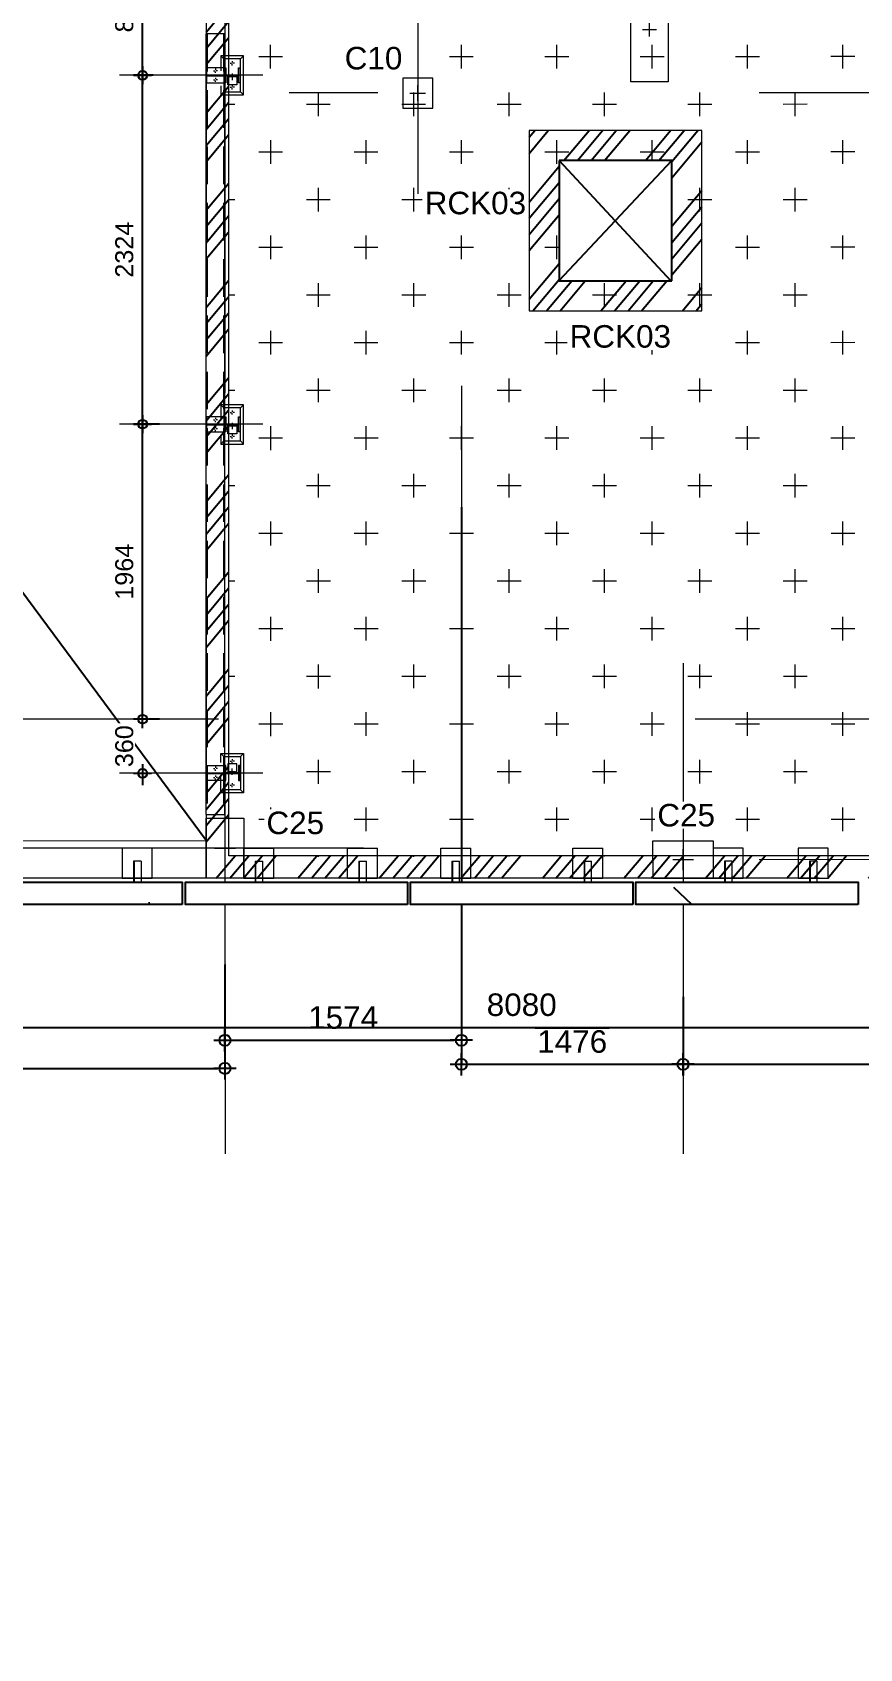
# Model space of a CAD drawing. Header units: millimetres. Extents: x 652937 to 1670132, y 1473552 to 2851037.
# Drawn here: x 663479.42 to 663484.92, y 1524591.79 to 1524602.56 of the extents above; entities that cross this region are included whole.
import ezdxf

# ---------------------------------------------------------------- set-up
doc = ezdxf.new("R2010")
doc.units = ezdxf.units.MM
for name, pattern in [('Grid Line', [22.225, 12.7, -3.175, 3.175, -3.175]), ('HIDDEN', [0.375, 0.25, -0.125]), ('XKITLINE00', [0]), ('XKITLINE02', [4, 2, -2])]:
    doc.linetypes.add(name, pattern=pattern)
doc.layers.get('Defpoints').update_dxf_attribs({"color": 255})
for name, color, linetype in [('000 - CONCRETE_COL_HATCH_', 251, 'Continuous'), ('000 - CONCRETE_COL_WIPEOUT_', 250, 'Continuous'), ('000 - CONCRETE_WALL_MAIN_COLOR_4', 4, 'Continuous'), ('DIM', 1, 'Continuous'), ('S-DIM', 7, 'Continuous'), ('TEXT', 3, 'Continuous'), ('VPORT', 250, 'Continuous')]:
    doc.layers.add(name, color=color, linetype=linetype)
for name, color, linetype, lineweight in [('A-230-M_FLOOR', 2, 'Continuous', 25), ('A-FLOR-E', 2, 'Continuous', 9), ('A-WALL', 2, 'Continuous', 25), ('Bolt', 7, 'Continuous', 0), ('Part', 2, 'Continuous', 0), ('S-230-A-FLOOR', 2, 'Continuous', 9), ('S-GRID', 1, 'Continuous', 9), ('Vertical Circulation', 7, 'Continuous', 9)]:
    doc.layers.add(name, color=color, linetype=linetype, lineweight=lineweight)
doc.styles.add('Arial', font='arial.ttf')
doc.dimstyles.new('Dim 40 - Cen', dxfattribs={"dimscale": 0.04, "dimtxt": 3, "dimasz": 1, "dimexe": 0, "dimexo": 1, "dimgap": 1.5, "dimtad": 1, "dimdec": 0, "dimlfac": 1000, "dimzin": 1, "dimdsep": 46, "dimtxsty": 'Arial', "dimblk": 'CEN1', "dimcen": 0.09, "dimclrd": 1, "dimclre": 49, "dimclrt": 3, "dimadec": 0, "dimazin": 0, "dimtfac": 1, "dimtdec": 0, "dimtix": 1, "dimtofl": 0, "dimtmove": 2, "dimatfit": 3, "dimfxl": 1, "dimtfill": 1, "dimtolj": 1, "dimtzin": 0, "dimarcsym": 1})
doc.dimstyles.new('Dim-Cen', dxfattribs={"dimscale": 0.05, "dimtxt": 3, "dimasz": 1, "dimexe": 0, "dimexo": 1, "dimgap": 1.5, "dimtad": 1, "dimdec": 0, "dimlfac": 1000, "dimzin": 1, "dimdsep": 46, "dimtxsty": 'Arial', "dimblk": 'CEN1', "dimcen": 0.09, "dimclrd": 1, "dimclre": 49, "dimclrt": 3, "dimadec": 0, "dimazin": 0, "dimtfac": 1, "dimtdec": 0, "dimtix": 1, "dimtofl": 0, "dimtmove": 2, "dimatfit": 3, "dimfxl": 1, "dimtfill": 1, "dimtolj": 1, "dimtzin": 0, "dimarcsym": 1})

# ---------------------------------------------------------------- blocks, each defined once
blk = doc.blocks.new('opening')
at = {"layer": 'A-230-M_FLOOR', "color": 15, "linetype": 'HIDDEN', "ltscale": 30}
blk.add_line((6.96, 1.7), (23.215, 13.735), dxfattribs=at)
at = {"layer": 'A-230-M_FLOOR', "color": 15, "linetype": 'HIDDEN', "ltscale": 20}
for p, q in [((11.489, -0.651), (10.688, -1.394)), ((10.689, -0.651), (11.489, -1.401))]:
    blk.add_line(p, q, dxfattribs=at)
at = {"layer": 'A-230-M_FLOOR', "color": 15, "linetype": 'HIDDEN', "ltscale": 10}
blk.add_lwpolyline([(11.489, -0.651), (10.688, -0.651), (10.688, -1.401), (11.489, -1.401)], close=True, dxfattribs=at)
blk = doc.blocks.new('C25')
at = {"layer": 'S-230-A-FLOOR', "color": 251}
for p, q in [((-0.069, 0), (0.069, 0)), ((0, 0.069), (0, -0.069))]:
    blk.add_line(p, q, dxfattribs=at)
at = {"layer": 'S-230-A-FLOOR', "color": 11, "linetype": 'HIDDEN', "ltscale": 5}
blk.add_lwpolyline([(0.125, 0.2), (0.125, -0.2), (-0.125, -0.2), (-0.125, 0.2)], close=True, dxfattribs=at)
blk = doc.blocks.new('C10')
at = {"layer": 'S-230-A-FLOOR', "color": 251}
for p, q in [((-0.052, 0), (0.052, 0)), ((0, 0.052), (0, -0.052))]:
    blk.add_line(p, q, dxfattribs=at)
at = {"layer": 'S-230-A-FLOOR', "color": 5}
blk.add_lwpolyline([(-0.1, 0.1), (-0.1, -0.1), (0.1, -0.1), (0.1, 0.1)], close=True, dxfattribs=at)
blk = doc.blocks.new('C29')
at = {"layer": 'S-230-A-FLOOR', "color": 251}
for p, q in [((-0.047, 0), (0.047, 0)), ((0, 0.047), (0, -0.047))]:
    blk.add_line(p, q, dxfattribs=at)
at = {"layer": 'S-230-A-FLOOR', "color": 13, "linetype": 'HIDDEN', "ltscale": 5}
blk.add_lwpolyline([(0.35, 0.125), (0.35, -0.125), (-0.35, -0.125), (-0.35, 0.125)], close=True, dxfattribs=at)
blk = doc.blocks.new('CEN1')
at = {"color": 1}
for p, q in [((1.5, 0), (-1.5, 0)), ((0, 1.5), (0, -1.5))]:
    blk.add_line(p, q, dxfattribs=at)
at = {"color": 3}
blk.add_circle((0, 0), 0.75, dxfattribs=at)
blk = doc.blocks.new('*D67')
at = {"color": 49, "lineweight": -2, "transparency": 16777216}
for p, q in [((663480.698, 1524596.348), (663480.698, 1524595.656)), ((663477.413, 1524596.142), (663477.413, 1524595.656))]:
    blk.add_line(p, q, dxfattribs=at)
at = {"color": 1, "lineweight": -2, "transparency": 16777216}
blk.add_line((663477.463, 1524595.656), (663480.648, 1524595.656), dxfattribs=at)
at = {"layer": 'Defpoints', "color": 0, "transparency": 16777216}
for p in [(663480.698, 1524596.398), (663477.413, 1524596.192), (663480.698, 1524595.656)]:
    blk.add_point(p, dxfattribs=at)
at = {"color": 1, "lineweight": -2, "transparency": 16777216, "xscale": 0.05, "yscale": 0.05, "zscale": 0.05, "rotation": 180}
blk.add_blockref('CEN1', (663477.413, 1524595.656), dxfattribs=at)
at = {"color": 1, "lineweight": -2, "transparency": 16777216, "xscale": 0.05, "yscale": 0.05, "zscale": 0.05}
blk.add_blockref('CEN1', (663480.698, 1524595.656), dxfattribs=at)
at = {"color": 3, "transparency": 16777216, "insert": (663479.056, 1524595.808), "char_height": 0.15, "attachment_point": 5, "style": 'Arial', "bg_fill": 3, "box_fill_scale": 1.1, "bg_fill_color": 256, "bg_fill_true_color": 13158600, "bg_fill_transparency": 0}
blk.add_mtext('\\A1;3285', dxfattribs=at)
blk = doc.blocks.new('*D68')
at = {"color": 49, "lineweight": -2, "transparency": 16777216}
for p, q in [((663482.272, 1524599.395), (663482.272, 1524595.843)), ((663480.698, 1524596.348), (663480.698, 1524595.843))]:
    blk.add_line(p, q, dxfattribs=at)
at = {"color": 1, "lineweight": -2, "transparency": 16777216}
blk.add_line((663480.748, 1524595.843), (663482.222, 1524595.843), dxfattribs=at)
at = {"layer": 'Defpoints', "color": 0, "transparency": 16777216}
for p in [(663482.272, 1524599.445), (663480.698, 1524596.398), (663482.272, 1524595.843)]:
    blk.add_point(p, dxfattribs=at)
at = {"color": 1, "lineweight": -2, "transparency": 16777216, "xscale": 0.05, "yscale": 0.05, "zscale": 0.05, "rotation": 180}
blk.add_blockref('CEN1', (663480.698, 1524595.843), dxfattribs=at)
at = {"color": 1, "lineweight": -2, "transparency": 16777216, "xscale": 0.05, "yscale": 0.05, "zscale": 0.05}
blk.add_blockref('CEN1', (663482.272, 1524595.843), dxfattribs=at)
at = {"color": 3, "transparency": 16777216, "insert": (663481.485, 1524595.994), "char_height": 0.15, "attachment_point": 5, "style": 'Arial', "bg_fill": 3, "box_fill_scale": 1.1, "bg_fill_color": 256, "bg_fill_true_color": 13158600, "bg_fill_transparency": 0}
blk.add_mtext('\\A1;1574', dxfattribs=at)
blk = doc.blocks.new('*D69')
at = {"color": 49, "lineweight": -2, "transparency": 16777216}
for p, q in [((663482.272, 1524599.395), (663482.272, 1524595.683)), ((663483.748, 1524596.132), (663483.748, 1524595.683))]:
    blk.add_line(p, q, dxfattribs=at)
at = {"color": 1, "lineweight": -2, "transparency": 16777216}
blk.add_line((663482.322, 1524595.683), (663483.698, 1524595.683), dxfattribs=at)
at = {"layer": 'Defpoints', "color": 0, "transparency": 16777216}
for p in [(663482.272, 1524599.445), (663483.748, 1524596.182), (663483.748, 1524595.683)]:
    blk.add_point(p, dxfattribs=at)
at = {"color": 1, "lineweight": -2, "transparency": 16777216, "xscale": 0.05, "yscale": 0.05, "zscale": 0.05, "rotation": 180}
blk.add_blockref('CEN1', (663482.272, 1524595.683), dxfattribs=at)
at = {"color": 1, "lineweight": -2, "transparency": 16777216, "xscale": 0.05, "yscale": 0.05, "zscale": 0.05}
blk.add_blockref('CEN1', (663483.748, 1524595.683), dxfattribs=at)
at = {"color": 3, "transparency": 16777216, "insert": (663483.01, 1524595.834), "char_height": 0.15, "attachment_point": 5, "style": 'Arial', "bg_fill": 3, "box_fill_scale": 1.1, "bg_fill_color": 256, "bg_fill_true_color": 13158600, "bg_fill_transparency": 0}
blk.add_mtext('\\A1;1476', dxfattribs=at)
blk = doc.blocks.new('*D70')
at = {"color": 49, "lineweight": -2, "transparency": 16777216}
for p, q in [((663483.748, 1524596.132), (663483.748, 1524595.683)), ((663487.878, 1524596.132), (663487.878, 1524595.683))]:
    blk.add_line(p, q, dxfattribs=at)
at = {"color": 1, "lineweight": -2, "transparency": 16777216}
blk.add_line((663483.798, 1524595.683), (663487.828, 1524595.683), dxfattribs=at)
at = {"layer": 'Defpoints', "color": 0, "transparency": 16777216}
for p in [(663483.748, 1524596.182), (663487.878, 1524596.182), (663487.878, 1524595.683)]:
    blk.add_point(p, dxfattribs=at)
at = {"color": 1, "lineweight": -2, "transparency": 16777216, "xscale": 0.05, "yscale": 0.05, "zscale": 0.05, "rotation": 180}
blk.add_blockref('CEN1', (663483.748, 1524595.683), dxfattribs=at)
at = {"color": 1, "lineweight": -2, "transparency": 16777216, "xscale": 0.05, "yscale": 0.05, "zscale": 0.05}
blk.add_blockref('CEN1', (663487.878, 1524595.683), dxfattribs=at)
at = {"color": 3, "transparency": 16777216, "insert": (663485.813, 1524595.834), "char_height": 0.15, "attachment_point": 5, "style": 'Arial', "bg_fill": 3, "box_fill_scale": 1.1, "bg_fill_color": 256, "bg_fill_true_color": 13158600, "bg_fill_transparency": 0}
blk.add_mtext('\\A1;4130', dxfattribs=at)
blk = doc.blocks.new('*D409')
at = {"color": 49, "lineweight": -2, "transparency": 16777216}
for p, q in [((663478.634, 1524596.497), (663478.634, 1524595.928)), ((663486.714, 1524596.49), (663486.714, 1524595.928))]:
    blk.add_line(p, q, dxfattribs=at)
at = {"color": 1, "lineweight": -2, "transparency": 16777216}
blk.add_line((663478.684, 1524595.928), (663486.664, 1524595.928), dxfattribs=at)
at = {"layer": 'Defpoints', "color": 0, "transparency": 16777216}
for p in [(663478.634, 1524596.547), (663486.714, 1524596.54), (663486.714, 1524595.928)]:
    blk.add_point(p, dxfattribs=at)
at = {"color": 1, "lineweight": -2, "transparency": 16777216, "xscale": 0.05, "yscale": 0.05, "zscale": 0.05, "rotation": 180}
blk.add_blockref('CEN1', (663478.634, 1524595.928), dxfattribs=at)
at = {"color": 1, "lineweight": -2, "transparency": 16777216, "xscale": 0.05, "yscale": 0.05, "zscale": 0.05}
blk.add_blockref('CEN1', (663486.714, 1524595.928), dxfattribs=at)
at = {"color": 3, "transparency": 16777216, "insert": (663482.674, 1524596.079), "char_height": 0.15, "attachment_point": 5, "style": 'Arial', "bg_fill": 3, "box_fill_scale": 1.1, "bg_fill_color": 256, "bg_fill_true_color": 13158600, "bg_fill_transparency": 0}
blk.add_mtext('\\A1;8080', dxfattribs=at)
blk = doc.blocks.new('*U8387')
blk.add_wipeout([(0.375, 3.7), (0.375, -3.7), (-0.375, -3.7), (-0.375, 3.7)]).dxf.layer = '000 - CONCRETE_COL_WIPEOUT_'
at = {"layer": '000 - CONCRETE_COL_HATCH_'}
h = blk.add_hatch(dxfattribs=at)
h.set_pattern_fill('AR-CONC', color=256, scale=0.05, style=0)
h.paths.add_polyline_path([(-0.375, -3.7), (-0.375, 3.7), (0.375, 3.7), (0.375, -3.7)])
at = {"layer": '000 - CONCRETE_WALL_MAIN_COLOR_4'}
blk.add_lwpolyline([(-0.375, -3.7), (-0.375, 3.7), (0.375, 3.7), (0.375, -3.7), (-0.375, -3.7)], close=True, dxfattribs=at)
blk = doc.blocks.new('*U8388')
blk.add_wipeout([(0.375, 3.7), (0.375, -3.7), (-0.375, -3.7), (-0.375, 3.7)]).dxf.layer = '000 - CONCRETE_COL_WIPEOUT_'
at = {"layer": '000 - CONCRETE_COL_HATCH_'}
h = blk.add_hatch(dxfattribs=at)
h.set_pattern_fill('AR-CONC', color=256, scale=0.05, style=0)
h.paths.add_polyline_path([(-0.375, -3.7), (-0.375, 3.7), (0.375, 3.7), (0.375, -3.7)])
at = {"layer": '000 - CONCRETE_WALL_MAIN_COLOR_4'}
blk.add_lwpolyline([(-0.375, -3.7), (-0.375, 3.7), (0.375, 3.7), (0.375, -3.7), (-0.375, -3.7)], close=True, dxfattribs=at)
blk = doc.blocks.new('23')
at = {"layer": 'Part', "color": 11, "linetype": 'HIDDEN', "lineweight": 0, "ltscale": 8}
for p, q in [((-5.475, 65.531), (-5.425, 65.531)), ((-5.475, 65.531), (-5.475, 64.531)), ((-5.425, 65.531), (-5.425, 64.531)), ((-4.725, 65.156), (-5.425, 65.156)), ((-5.425, 64.906), (-5.425, 65.156)), ((-4.3, 65.531), (-5.3, 65.531)), ((-5.3, 65.531), (-5.3, 64.531)), ((-4.725, 64.906), (-4.725, 65.156)), ((-4.3, 64.531), (-4.3, 65.531)), ((-4.725, 65.131), (-5.425, 65.131)), ((-4.725, 64.906), (-5.425, 64.906)), ((-5.475, 64.531), (-5.425, 64.531)), ((-5.3, 64.531), (-4.3, 64.531)), ((-6.175, 56.032), (-6.175, 63.432)), ((-6.175, 63.432), (-5.425, 63.432)), ((-5.425, 63.432), (-5.425, 56.032)), ((-5.475, 61.481), (-5.425, 61.481)), ((-5.475, 61.481), (-5.475, 60.481)), ((-5.425, 61.481), (-5.425, 61.481)), ((-5.425, 61.481), (-5.425, 60.481)), ((-5.3, 61.481), (-5.3, 61.106)), ((-5.3, 61.481), (-4.3, 61.481)), ((-4.3, 61.481), (-4.3, 60.481)), ((-4.725, 61.106), (-5.425, 61.106)), ((-5.425, 61.106), (-5.425, 60.856)), ((-5.425, 61.081), (-4.725, 61.081)), ((-5.425, 60.856), (-4.725, 60.856)), ((-5.3, 61.106), (-5.3, 60.856)), ((-5.3, 60.856), (-5.3, 60.481)), ((-4.725, 61.106), (-4.725, 60.856)), ((-5.475, 60.481), (-5.425, 60.481)), ((-5.425, 60.481), (-5.425, 60.481)), ((-5.3, 60.481), (-4.3, 60.481)), ((-5.475, 58.031), (-5.425, 58.031)), ((-5.475, 58.031), (-5.475, 57.031)), ((-5.425, 58.031), (-5.425, 58.031)), ((-5.425, 58.031), (-5.425, 57.031)), ((-4.725, 57.656), (-5.425, 57.656)), ((-5.425, 57.656), (-5.425, 57.406)), ((-5.425, 57.631), (-4.725, 57.631)), ((-5.3, 58.031), (-5.3, 57.656)), ((-5.3, 58.031), (-4.3, 58.031)), ((-5.3, 57.656), (-5.3, 57.406)), ((-4.725, 57.656), (-4.725, 57.406)), ((-4.3, 58.031), (-4.3, 57.031)), ((-5.425, 57.406), (-4.725, 57.406)), ((-5.3, 57.406), (-5.3, 57.031)), ((-5.475, 57.031), (-5.425, 57.031)), ((-5.425, 57.031), (-5.425, 57.031)), ((-5.3, 57.031), (-4.3, 57.031)), ((-5.425, 56.032), (-6.175, 56.032)), ((-5.425, 55.932), (-6.175, 55.932)), ((-6.175, 55.932), (-6.175, 48.532)), ((-5.425, 55.932), (-5.425, 48.532)), ((-5.475, 54.931), (-5.425, 54.931)), ((-5.475, 54.931), (-5.475, 53.931)), ((-5.425, 54.931), (-5.425, 53.931)), ((-5.3, 54.931), (-5.3, 54.556)), ((-5.3, 54.931), (-4.3, 54.931)), ((-4.3, 54.931), (-4.3, 53.931)), ((-4.725, 54.556), (-5.425, 54.556)), ((-5.425, 54.556), (-5.425, 54.306)), ((-5.425, 54.531), (-4.725, 54.531)), ((-5.3, 54.556), (-5.3, 54.306)), ((-4.725, 54.556), (-4.725, 54.306)), ((-5.475, 53.931), (-5.425, 53.931)), ((-5.425, 54.306), (-4.725, 54.306)), ((-5.3, 54.306), (-5.3, 53.931)), ((-5.3, 53.931), (-4.3, 53.931)), ((-5.475, 50.531), (-5.425, 50.531)), ((-5.475, 50.531), (-5.475, 49.531)), ((-5.425, 50.531), (-5.425, 49.531)), ((-4.725, 50.156), (-5.425, 50.156)), ((-5.425, 50.156), (-5.425, 49.906)), ((-5.425, 50.131), (-4.725, 50.131)), ((-5.3, 50.531), (-5.3, 50.156)), ((-5.3, 50.531), (-4.3, 50.531)), ((-5.3, 50.156), (-5.3, 49.906)), ((-4.725, 50.156), (-4.725, 49.906)), ((-4.3, 50.531), (-4.3, 49.531)), ((-5.475, 49.531), (-5.425, 49.531)), ((-5.425, 49.906), (-4.725, 49.906)), ((-5.3, 49.906), (-5.3, 49.531)), ((-5.3, 49.531), (-4.3, 49.531)), ((-5.425, 48.532), (-6.175, 48.532)), ((-5.425, 48.432), (-6.175, 48.432)), ((-6.175, 48.432), (-6.175, 41.032)), ((-5.425, 48.432), (-5.425, 41.032)), ((-5.475, 45.862), (-5.425, 45.862)), ((-5.475, 45.862), (-5.475, 44.862)), ((-5.425, 45.862), (-5.425, 44.862)), ((-4.3, 45.862), (-5.3, 45.862)), ((-5.3, 45.862), (-5.3, 44.862)), ((-4.3, 44.862), (-4.3, 45.862)), ((-4.725, 45.487), (-5.425, 45.487)), ((-5.425, 45.237), (-5.425, 45.487)), ((-4.725, 45.462), (-5.425, 45.462)), ((-4.725, 45.237), (-5.425, 45.237)), ((-4.725, 45.237), (-4.725, 45.487)), ((-5.475, 44.862), (-5.425, 44.862)), ((-5.3, 44.862), (-4.3, 44.862)), ((-5.475, 43.031), (-5.425, 43.031)), ((-5.475, 43.031), (-5.475, 42.031)), ((-5.425, 43.031), (-5.425, 42.031)), ((-4.725, 42.656), (-5.425, 42.656)), ((-5.425, 42.406), (-5.425, 42.656)), ((-4.725, 42.631), (-5.425, 42.631)), ((-4.3, 43.031), (-5.3, 43.031)), ((-5.3, 43.031), (-5.3, 42.031)), ((-4.725, 42.406), (-4.725, 42.656)), ((-4.3, 42.031), (-4.3, 43.031)), ((-5.475, 42.031), (-5.425, 42.031)), ((-4.725, 42.406), (-5.425, 42.406)), ((-5.3, 42.031), (-4.3, 42.031)), ((-5.425, 41.032), (-6.175, 41.032))]:
    blk.add_line(p, q, dxfattribs=at)
blk.add_lwpolyline([(-6.175, 63.532), (-6.175, 70.932), (-5.425, 70.932), (-5.425, 63.532)], close=True, dxfattribs=at)
blk.add_blockref('*U8387', (-5.8, 67.232))
blk.add_blockref('*U8387', (-5.8, 59.732))
blk.add_blockref('*U8388', (-5.8, 52.232))
blk.add_blockref('*U8388', (-5.8, 44.732))
blk = doc.blocks.new('3')
at = {"layer": 'Bolt', "color": 11, "linetype": 'XKITLINE00', "lineweight": 0}
for p, q in [((-190.481, 1.749), (-190.435, 1.749)), ((-190.481, 1.749), (-190.435, 1.749)), ((-190.411, 1.819), (-190.411, 1.773)), ((-190.411, 1.819), (-190.411, 1.773)), ((-190.411, 1.679), (-190.411, 1.726)), ((-190.411, 1.679), (-190.411, 1.726)), ((-190.341, 1.749), (-190.388, 1.749)), ((-190.341, 1.749), (-190.388, 1.749)), ((-190.181, 1.749), (-190.135, 1.749)), ((-190.181, 1.749), (-190.135, 1.749)), ((-190.111, 1.819), (-190.111, 1.773)), ((-190.111, 1.819), (-190.111, 1.773)), ((-190.111, 1.679), (-190.111, 1.726)), ((-190.111, 1.679), (-190.111, 1.726)), ((-190.041, 1.749), (-190.088, 1.749)), ((-190.041, 1.749), (-190.088, 1.749)), ((-178.869, 1.749), (-178.823, 1.749)), ((-178.869, 1.749), (-178.823, 1.749)), ((-178.799, 1.819), (-178.799, 1.773)), ((-178.799, 1.819), (-178.799, 1.773)), ((-178.799, 1.679), (-178.799, 1.726)), ((-178.799, 1.679), (-178.799, 1.726)), ((-178.729, 1.749), (-178.776, 1.749)), ((-178.729, 1.749), (-178.776, 1.749)), ((-178.569, 1.749), (-178.523, 1.749)), ((-178.569, 1.749), (-178.523, 1.749)), ((-178.499, 1.819), (-178.499, 1.773)), ((-178.499, 1.819), (-178.499, 1.773)), ((-178.499, 1.679), (-178.499, 1.726)), ((-178.499, 1.679), (-178.499, 1.726)), ((-178.429, 1.749), (-178.476, 1.749)), ((-178.429, 1.749), (-178.476, 1.749)), ((-167.239, 1.749), (-167.192, 1.749)), ((-167.239, 1.749), (-167.192, 1.749)), ((-167.169, 1.819), (-167.169, 1.773)), ((-167.169, 1.819), (-167.169, 1.773)), ((-167.169, 1.679), (-167.169, 1.726)), ((-167.169, 1.679), (-167.169, 1.726)), ((-167.099, 1.749), (-167.146, 1.749)), ((-167.099, 1.749), (-167.146, 1.749)), ((-166.939, 1.749), (-166.892, 1.749)), ((-166.939, 1.749), (-166.892, 1.749)), ((-166.869, 1.819), (-166.869, 1.773)), ((-166.869, 1.819), (-166.869, 1.773)), ((-166.869, 1.679), (-166.869, 1.726)), ((-166.869, 1.679), (-166.869, 1.726)), ((-166.799, 1.749), (-166.846, 1.749)), ((-166.799, 1.749), (-166.846, 1.749)), ((-190.731, 1.192), (-190.685, 1.192)), ((-190.661, 1.262), (-190.661, 1.215)), ((-190.661, 1.122), (-190.661, 1.168)), ((-190.591, 1.192), (-190.638, 1.192)), ((-189.931, 1.192), (-189.885, 1.192)), ((-189.861, 1.262), (-189.861, 1.215)), ((-189.861, 1.122), (-189.861, 1.168)), ((-189.791, 1.192), (-189.838, 1.192)), ((-179.119, 1.192), (-179.073, 1.192)), ((-179.049, 1.262), (-179.049, 1.215)), ((-179.049, 1.122), (-179.049, 1.168)), ((-178.979, 1.192), (-179.026, 1.192)), ((-178.319, 1.192), (-178.273, 1.192)), ((-178.249, 1.262), (-178.249, 1.215)), ((-178.249, 1.122), (-178.249, 1.168)), ((-178.179, 1.192), (-178.226, 1.192)), ((-167.489, 1.192), (-167.442, 1.192)), ((-167.419, 1.262), (-167.419, 1.215)), ((-167.419, 1.122), (-167.419, 1.168)), ((-167.349, 1.192), (-167.396, 1.192)), ((-166.689, 1.192), (-166.642, 1.192)), ((-166.619, 1.262), (-166.619, 1.215)), ((-166.619, 1.122), (-166.619, 1.168)), ((-166.549, 1.192), (-166.596, 1.192))]:
    blk.add_line(p, q, dxfattribs=at)
at = {"layer": 'Bolt', "color": 11, "linetype": 'XKITLINE02', "lineweight": 0}
for p, q in [((-190.316, 1.192), (-190.101, 1.192)), ((-190.276, 1.227), (-190.246, 1.227)), ((-190.276, 1.157), (-190.246, 1.157)), ((-190.246, 1.289), (-190.221, 1.289)), ((-190.246, 1.094), (-190.221, 1.094)), ((-178.595, 1.192), (-178.809, 1.192)), ((-178.664, 1.289), (-178.689, 1.289)), ((-178.664, 1.094), (-178.689, 1.094)), ((-178.634, 1.227), (-178.664, 1.227)), ((-178.634, 1.157), (-178.664, 1.157)), ((-166.964, 1.192), (-167.179, 1.192)), ((-167.034, 1.289), (-167.059, 1.289)), ((-167.034, 1.094), (-167.059, 1.094)), ((-167.004, 1.227), (-167.034, 1.227)), ((-167.004, 1.157), (-167.034, 1.157))]:
    blk.add_line(p, q, dxfattribs=at)
at = {"layer": 'Part', "color": 251, "linetype": 'HIDDEN', "lineweight": 0, "ltscale": 5}
for p, q in [((-165.644, 2.027), (-191.637, 2.028)), ((-165.644, 1.482), (-191.637, 1.483))]:
    blk.add_line(p, q, dxfattribs=at)
at = {"layer": 'Part', "color": 2, "linetype": 'XKITLINE02', "lineweight": 0}
for p, q in [((-190.276, 2.049), (-190.276, 1.467)), ((-190.246, 2.049), (-190.246, 1.467)), ((-178.664, 2.049), (-178.664, 1.467)), ((-178.634, 2.049), (-178.634, 1.467)), ((-167.034, 2.049), (-167.034, 1.467)), ((-167.004, 2.049), (-167.004, 1.467))]:
    blk.add_line(p, q, dxfattribs=at)
at = {"layer": 'Part', "color": 2, "linetype": 'HIDDEN', "lineweight": 0}
for p, q in [((-190.811, 1.467), (-190.911, 1.567)), ((-189.611, 1.567), (-189.711, 1.467)), ((-179.299, 1.567), (-179.199, 1.467)), ((-178.099, 1.467), (-177.999, 1.567)), ((-167.669, 1.567), (-167.569, 1.467)), ((-166.469, 1.467), (-166.369, 1.567))]:
    blk.add_line(p, q, dxfattribs=at)
at = {"layer": 'Part', "color": 11, "linetype": 'XKITLINE02', "lineweight": 0}
for p, q in [((-190.246, 1.585), (-190.276, 1.585)), ((-190.246, 1.342), (-190.246, 1.042)), ((-178.664, 1.585), (-178.634, 1.585)), ((-178.664, 1.342), (-178.664, 1.042)), ((-167.034, 1.585), (-167.004, 1.585)), ((-167.034, 1.342), (-167.034, 1.042))]:
    blk.add_line(p, q, dxfattribs=at)
at = {"layer": 'Part', "color": 2, "lineweight": 0}
for p, q in [((-190.221, 1.342), (-190.221, 1.042)), ((-178.689, 1.342), (-178.689, 1.042)), ((-167.059, 1.342), (-167.059, 1.042)), ((-190.911, 0.817), (-190.811, 0.917)), ((-189.711, 0.917), (-189.611, 0.817)), ((-179.199, 0.917), (-179.299, 0.817)), ((-177.999, 0.817), (-178.099, 0.917)), ((-167.569, 0.917), (-167.669, 0.817)), ((-166.369, 0.817), (-166.469, 0.917))]:
    blk.add_line(p, q, dxfattribs=at)
at = {"layer": 'Part', "color": 4, "lineweight": 0}
blk.add_lwpolyline([(-165.644, 2.067), (-191.636, 2.068), (-191.636, 1.443), (-165.644, 1.442)], dxfattribs=at)
at = {"layer": 'Part', "color": 2, "linetype": 'XKITLINE02', "lineweight": 0}
for points in [[(-190.511, 1.467), (-190.511, 2.049), (-190.011, 2.049), (-190.011, 1.467)], [(-178.399, 1.467), (-178.399, 2.049), (-178.899, 2.049), (-178.899, 1.467)], [(-166.769, 1.467), (-166.769, 2.049), (-167.269, 2.049), (-167.269, 1.467)]]:
    blk.add_lwpolyline(points, dxfattribs=at)
at = {"layer": 'Part', "color": 2, "linetype": 'HIDDEN', "lineweight": 0}
for points in [[(-190.911, 1.438), (-190.911, 1.567), (-189.611, 1.567), (-189.611, 1.438)], [(-177.999, 1.438), (-177.999, 1.567), (-179.299, 1.567), (-179.299, 1.438)], [(-166.369, 1.438), (-166.369, 1.567), (-167.669, 1.567), (-167.669, 1.438)]]:
    blk.add_lwpolyline(points, dxfattribs=at)
at = {"layer": 'Part', "color": 2, "lineweight": 0}
for points in [[(-189.611, 1.438), (-189.611, 0.817), (-190.911, 0.817), (-190.911, 1.438)], [(-190.246, 1.042), (-189.946, 1.042), (-189.946, 1.342), (-190.246, 1.342)], [(-179.299, 1.438), (-179.299, 0.817), (-177.999, 0.817), (-177.999, 1.438)], [(-178.664, 1.042), (-178.964, 1.042), (-178.964, 1.342), (-178.664, 1.342)], [(-167.669, 1.438), (-167.669, 0.817), (-166.369, 0.817), (-166.369, 1.438)], [(-167.034, 1.042), (-167.334, 1.042), (-167.334, 1.342), (-167.034, 1.342)]]:
    blk.add_lwpolyline(points, dxfattribs=at)
for points in [[(-190.811, 1.467), (-189.711, 1.467), (-189.711, 0.917), (-190.811, 0.917)], [(-190.011, 0.982), (-190.246, 0.982), (-190.246, 1.402), (-190.011, 1.402), (-190.011, 1.442), (-190.511, 1.442), (-190.511, 1.402), (-190.276, 1.402), (-190.276, 0.982), (-190.511, 0.982), (-190.511, 0.942), (-190.011, 0.942)], [(-178.099, 1.467), (-179.199, 1.467), (-179.199, 0.917), (-178.099, 0.917)], [(-178.899, 0.982), (-178.664, 0.982), (-178.664, 1.402), (-178.899, 1.402), (-178.899, 1.442), (-178.399, 1.442), (-178.399, 1.402), (-178.634, 1.402), (-178.634, 0.982), (-178.399, 0.982), (-178.399, 0.942), (-178.899, 0.942)], [(-166.469, 1.467), (-167.569, 1.467), (-167.569, 0.917), (-166.469, 0.917)], [(-167.269, 0.982), (-167.034, 0.982), (-167.034, 1.402), (-167.269, 1.402), (-167.269, 1.442), (-166.769, 1.442), (-166.769, 1.402), (-167.004, 1.402), (-167.004, 0.982), (-166.769, 0.982), (-166.769, 0.942), (-167.269, 0.942)]]:
    blk.add_lwpolyline(points, close=True, dxfattribs=at)
at = {"layer": 'Vertical Circulation', "color": 4}
blk.add_line((-165.644, 1.442), (-165.644, 2.067), dxfattribs=at)
blk = doc.blocks.new('*D5890')
at = {"layer": 'Defpoints', "color": 0, "transparency": 16777216}
for p in [(663480.186, 1524597.982), (663480.186, 1524597.622)]:
    blk.add_point(p, dxfattribs=at)
at = {"layer": 'S-DIM', "color": 1, "lineweight": -2, "transparency": 16777216}
for p, q in [((663480.149, 1524598.022), (663480.149, 1524598.062)), ((663480.149, 1524597.582), (663480.149, 1524597.542))]:
    blk.add_line(p, q, dxfattribs=at)
at = {"layer": 'S-DIM', "color": 49, "lineweight": -2, "transparency": 16777216}
for p, q in [((663480.146, 1524597.982), (663480.149, 1524597.982)), ((663480.146, 1524597.622), (663480.149, 1524597.622))]:
    blk.add_line(p, q, dxfattribs=at)
at = {"layer": 'S-DIM', "color": 1, "lineweight": -2, "transparency": 16777216, "xscale": 0.04, "yscale": 0.04, "zscale": 0.04}
for p, rotation in [((663480.149, 1524597.982), 270), ((663480.149, 1524597.622), 90)]:
    blk.add_blockref('CEN1', p, dxfattribs=dict(at, rotation=rotation))
at = {"layer": 'S-DIM', "color": 3, "transparency": 16777216, "insert": (663480.028, 1524597.802), "char_height": 0.12, "attachment_point": 5, "rotation": 90, "style": 'Arial', "bg_fill": 3, "box_fill_scale": 1.1, "bg_fill_color": 256, "bg_fill_true_color": 13158600, "bg_fill_transparency": 0}
blk.add_mtext('\\A1;360', dxfattribs=at)
at = {"layer": 'Defpoints', "color": 0, "transparency": 16777216}
blk.add_point((663480.149, 1524597.982), dxfattribs=at)
blk = doc.blocks.new('*D5891')
at = {"layer": 'Defpoints', "color": 0, "transparency": 16777216}
for p in [(663480.149, 1524599.947), (663480.301, 1524599.947), (663480.301, 1524597.982)]:
    blk.add_point(p, dxfattribs=at)
at = {"layer": 'S-DIM', "color": 49, "lineweight": -2, "transparency": 16777216}
for p, q in [((663480.261, 1524599.947), (663480.149, 1524599.947)), ((663480.261, 1524597.982), (663480.149, 1524597.982))]:
    blk.add_line(p, q, dxfattribs=at)
at = {"layer": 'S-DIM', "color": 1, "lineweight": -2, "transparency": 16777216}
blk.add_line((663480.149, 1524598.022), (663480.149, 1524599.907), dxfattribs=at)
at = {"layer": 'S-DIM', "color": 1, "lineweight": -2, "transparency": 16777216, "xscale": 0.04, "yscale": 0.04, "zscale": 0.04}
for p, rotation in [((663480.149, 1524599.947), 90), ((663480.149, 1524597.982), 270)]:
    blk.add_blockref('CEN1', p, dxfattribs=dict(at, rotation=rotation))
at = {"layer": 'S-DIM', "color": 3, "transparency": 16777216, "insert": (663480.028, 1524598.964), "char_height": 0.12, "attachment_point": 5, "rotation": 90, "style": 'Arial', "bg_fill": 3, "box_fill_scale": 1.1, "bg_fill_color": 256, "bg_fill_true_color": 13158600, "bg_fill_transparency": 0}
blk.add_mtext('\\A1;1964', dxfattribs=at)
blk = doc.blocks.new('*D5892')
at = {"layer": 'Defpoints', "color": 0, "transparency": 16777216}
for p in [(663480.149, 1524602.271), (663480.259, 1524602.271), (663480.301, 1524599.947)]:
    blk.add_point(p, dxfattribs=at)
at = {"layer": 'S-DIM', "color": 49, "lineweight": -2, "transparency": 16777216}
for p, q in [((663480.219, 1524602.271), (663480.149, 1524602.271)), ((663480.261, 1524599.947), (663480.149, 1524599.947))]:
    blk.add_line(p, q, dxfattribs=at)
at = {"layer": 'S-DIM', "color": 1, "lineweight": -2, "transparency": 16777216}
blk.add_line((663480.149, 1524599.987), (663480.149, 1524602.231), dxfattribs=at)
at = {"layer": 'S-DIM', "color": 1, "lineweight": -2, "transparency": 16777216, "xscale": 0.04, "yscale": 0.04, "zscale": 0.04}
for p, rotation in [((663480.149, 1524602.271), 90), ((663480.149, 1524599.947), 270)]:
    blk.add_blockref('CEN1', p, dxfattribs=dict(at, rotation=rotation))
at = {"layer": 'S-DIM', "color": 3, "transparency": 16777216, "insert": (663480.028, 1524601.109), "char_height": 0.12, "attachment_point": 5, "rotation": 90, "style": 'Arial', "bg_fill": 3, "box_fill_scale": 1.1, "bg_fill_color": 256, "bg_fill_true_color": 13158600, "bg_fill_transparency": 0}
blk.add_mtext('\\A1;2324', dxfattribs=at)
blk = doc.blocks.new('*D5893')
at = {"layer": 'Defpoints', "color": 0, "transparency": 16777216}
for p in [(663480.149, 1524603.121), (663480.296, 1524603.121), (663480.259, 1524602.271)]:
    blk.add_point(p, dxfattribs=at)
at = {"layer": 'S-DIM', "color": 49, "lineweight": -2, "transparency": 16777216}
for p, q in [((663480.256, 1524603.121), (663480.149, 1524603.121)), ((663480.219, 1524602.271), (663480.149, 1524602.271))]:
    blk.add_line(p, q, dxfattribs=at)
at = {"layer": 'S-DIM', "color": 1, "lineweight": -2, "transparency": 16777216}
blk.add_line((663480.149, 1524602.311), (663480.149, 1524603.081), dxfattribs=at)
at = {"layer": 'S-DIM', "color": 1, "lineweight": -2, "transparency": 16777216, "xscale": 0.04, "yscale": 0.04, "zscale": 0.04}
for p, rotation in [((663480.149, 1524603.121), 90), ((663480.149, 1524602.271), 270)]:
    blk.add_blockref('CEN1', p, dxfattribs=dict(at, rotation=rotation))
at = {"layer": 'S-DIM', "color": 3, "transparency": 16777216, "insert": (663480.028, 1524602.696), "char_height": 0.12, "attachment_point": 5, "rotation": 90, "style": 'Arial', "bg_fill": 3, "box_fill_scale": 1.1, "bg_fill_color": 256, "bg_fill_true_color": 13158600, "bg_fill_transparency": 0}
blk.add_mtext('\\A1;850', dxfattribs=at)

msp = doc.modelspace()

# ---------------------------------------------------------------- hatches: boundary and pattern name
at = {"layer": 'A-FLOR-E'}
h = msp.add_hatch(dxfattribs=at)
h.set_pattern_fill('CROSS', color=250, scale=0.05, angle=210.769)
h.set_pattern_definition([(90.0083, (663482.27438, 1524585.80472), (-0.317546, 0.317454), [0.15875, -0.47625]), (180.0083, (663482.35374, 1524585.8841), (-0.317454, -0.317546), [0.15875, -0.47625])])
h.paths.add_polyline_path([(663482.9233, 1524600.9022), (663482.9231, 1524601.7023), (663483.6729, 1524601.7024), (663483.6731, 1524600.9023)], flags=16)
h.paths.add_polyline_path([(663491.0829, 1524602.253), (663491.0832, 1524602.3472), (663492.4327, 1524602.3473), (663492.4327, 1524605.3175), (663492.4327, 1524613.6288), (663480.7207, 1524613.6361), (663480.7231, 1524597.0633), (663485.4679, 1524597.0724), (663485.4679, 1524602.2523)])
at = {"layer": 'TEXT'}
h = msp.add_hatch(dxfattribs=at)
h.set_pattern_fill('ANSI34', color=250, scale=0.021831, angle=305.769)
h.set_pattern_definition([(230.0083, (663488.8553, 1524590.21465), (0.318622, -0.267277), []), (230.0083, (663488.75766, 1524590.2061), (0.318622, -0.267277), []), (230.0083, (663488.66, 1524590.19753), (0.318622, -0.267277), []), (230.0083, (663488.56236, 1524590.18897), (0.318622, -0.267277), [])])
h.paths.add_polyline_path([(663480.7224, 1524597.0722), (663480.7207, 1524613.6271), (663492.4307, 1524613.6289), (663492.4324, 1524597.074)], flags=16)
h.paths.add_polyline_path([(663480.5724, 1524596.9222), (663480.5716, 1524613.778), (663492.5811, 1524613.7782), (663492.582, 1524596.9224)])
h = msp.add_hatch(dxfattribs=at)
h.set_pattern_fill('ANSI34', color=250, scale=0.021831, angle=305.769)
h.set_pattern_definition([(230.0083, (663482.27374, 1524590.2137), (0.318622, -0.267277), []), (230.0083, (663482.1761, 1524590.20513), (0.318622, -0.267277), []), (230.0083, (663482.07844, 1524590.19658), (0.318622, -0.267277), []), (230.0083, (663481.9808, 1524590.188), (0.318622, -0.267277), [])])
h.paths.add_polyline_path([(663482.9231, 1524601.7023), (663482.9233, 1524600.9022), (663483.6731, 1524600.9023), (663483.6729, 1524601.7024)], flags=16)
h.paths.add_polyline_path([(663482.7231, 1524601.9023), (663482.7233, 1524600.7022), (663483.8731, 1524600.7023), (663483.8729, 1524601.9024)])
at = {"layer": 'VPORT'}
h = msp.add_hatch(dxfattribs=at)
h.set_pattern_fill('ANGLE', color=6)
h.set_pattern_definition([(235.288, (663627.358, 1524790.5456), (5.74185, -3.9776), [5.08, -1.905]), (325.288, (663627.358, 1524790.5456), (3.9776, 5.74185), [5.08, -1.905])])
h.paths.add_polyline_path([(663617.8537, 1524792.0691), (663619.0867, 1524791.215), (663617.3783, 1524788.7489), (663616.1453, 1524789.603)])
edge = h.paths.add_edge_path(flags=16)
edge.add_line((663617.5126, 1524790.4806), (663617.7194, 1524790.3374))
edge = h.paths.add_edge_path(flags=16)
edge.add_line((663617.5444, 1524790.3056), (663617.6876, 1524790.5124))
h.paths.add_polyline_path([(663612.4437, 1524784.2591), (663613.6767, 1524783.405), (663611.9683, 1524780.9389), (663610.7353, 1524781.793)])
edge = h.paths.add_edge_path(flags=16)
edge.add_line((663612.1026, 1524782.6706), (663612.3094, 1524782.5274))
edge = h.paths.add_edge_path(flags=16)
edge.add_line((663612.1344, 1524782.4956), (663612.2776, 1524782.7024))
h.paths.add_polyline_path([(663604.7567, 1524773.1621), (663605.9897, 1524772.308), (663604.2813, 1524769.8419), (663603.0483, 1524770.696)])
edge = h.paths.add_edge_path(flags=16)
edge.add_line((663604.4156, 1524771.5736), (663604.6224, 1524771.4304))
edge = h.paths.add_edge_path(flags=16)
edge.add_line((663604.4474, 1524771.3986), (663604.5906, 1524771.6054))
h.paths.add_polyline_path([(663599.8027, 1524766.0101), (663601.0357, 1524765.156), (663599.3273, 1524762.6899), (663598.0943, 1524763.544)])
edge = h.paths.add_edge_path(flags=16)
edge.add_line((663599.4616, 1524764.4216), (663599.6684, 1524764.2784))
edge = h.paths.add_edge_path(flags=16)
edge.add_line((663599.4934, 1524764.2466), (663599.6366, 1524764.4534))
h.paths.add_polyline_path([(663592.6837, 1524755.7351), (663593.9167, 1524754.881), (663592.2083, 1524752.4149), (663590.9753, 1524753.269)])
edge = h.paths.add_edge_path(flags=16)
edge.add_line((663592.3426, 1524754.1466), (663592.5494, 1524754.0034))
edge = h.paths.add_edge_path(flags=16)
edge.add_line((663592.3744, 1524753.9716), (663592.5176, 1524754.1784))
h.paths.add_polyline_path([(663585.2817, 1524745.0491), (663586.5147, 1524744.195), (663584.8063, 1524741.7289), (663583.5733, 1524742.583)])
edge = h.paths.add_edge_path(flags=16)
edge.add_line((663584.9406, 1524743.4606), (663585.1474, 1524743.3174))
edge = h.paths.add_edge_path(flags=16)
edge.add_line((663584.9724, 1524743.2856), (663585.1156, 1524743.4924))
h.paths.add_polyline_path([(663578.7897, 1524735.6781), (663580.0227, 1524734.824), (663578.3143, 1524732.3579), (663577.0813, 1524733.212)])
edge = h.paths.add_edge_path(flags=16)
edge.add_line((663578.4486, 1524734.0896), (663578.6554, 1524733.9464))
edge = h.paths.add_edge_path(flags=16)
edge.add_line((663578.4804, 1524733.9146), (663578.6236, 1524734.1214))
h.paths.add_polyline_path([(663572.2977, 1524726.3071), (663573.5307, 1524725.453), (663571.8223, 1524722.9869), (663570.5893, 1524723.841)])
edge = h.paths.add_edge_path(flags=16)
edge.add_line((663571.9566, 1524724.7186), (663572.1634, 1524724.5754))
edge = h.paths.add_edge_path(flags=16)
edge.add_line((663571.9884, 1524724.5436), (663572.1316, 1524724.7504))
h.paths.add_polyline_path([(663565.8057, 1524716.9351), (663567.0387, 1524716.081), (663565.3303, 1524713.6149), (663564.0973, 1524714.469)])
edge = h.paths.add_edge_path(flags=16)
edge.add_line((663565.4646, 1524715.3466), (663565.6714, 1524715.2034))
edge = h.paths.add_edge_path(flags=16)
edge.add_line((663565.4964, 1524715.1716), (663565.6396, 1524715.3784))
h.paths.add_polyline_path([(663559.3147, 1524707.5641), (663560.5477, 1524706.71), (663558.8393, 1524704.2439), (663557.6063, 1524705.098)])
edge = h.paths.add_edge_path(flags=16)
edge.add_line((663558.9736, 1524705.9756), (663559.1804, 1524705.8324))
edge = h.paths.add_edge_path(flags=16)
edge.add_line((663559.0054, 1524705.8006), (663559.1486, 1524706.0074))
h.paths.add_polyline_path([(663552.8227, 1524698.1931), (663554.0557, 1524697.339), (663552.3473, 1524694.8729), (663551.1143, 1524695.727)])
edge = h.paths.add_edge_path(flags=16)
edge.add_line((663552.4816, 1524696.6046), (663552.6884, 1524696.4614))
edge = h.paths.add_edge_path(flags=16)
edge.add_line((663552.5134, 1524696.4296), (663552.6566, 1524696.6364))
h.paths.add_polyline_path([(663546.3307, 1524688.8221), (663547.5637, 1524687.968), (663545.8553, 1524685.5019), (663544.6223, 1524686.356)])
edge = h.paths.add_edge_path(flags=16)
edge.add_line((663545.9896, 1524687.2336), (663546.1964, 1524687.0904))
edge = h.paths.add_edge_path(flags=16)
edge.add_line((663546.0214, 1524687.0586), (663546.1646, 1524687.2654))
h.paths.add_polyline_path([(663539.8387, 1524679.4511), (663541.0717, 1524678.597), (663539.3633, 1524676.1309), (663538.1303, 1524676.985)])
edge = h.paths.add_edge_path(flags=16)
edge.add_line((663539.4976, 1524677.8626), (663539.7044, 1524677.7194))
edge = h.paths.add_edge_path(flags=16)
edge.add_line((663539.5294, 1524677.6876), (663539.6726, 1524677.8944))
h.paths.add_polyline_path([(663533.3477, 1524670.0801), (663534.5807, 1524669.226), (663532.8723, 1524666.7599), (663531.6393, 1524667.614)])
edge = h.paths.add_edge_path(flags=16)
edge.add_line((663533.0066, 1524668.4916), (663533.2134, 1524668.3484))
edge = h.paths.add_edge_path(flags=16)
edge.add_line((663533.0384, 1524668.3166), (663533.1816, 1524668.5234))
h.paths.add_polyline_path([(663526.8557, 1524660.7091), (663528.0887, 1524659.855), (663526.3803, 1524657.3889), (663525.1473, 1524658.243)])
edge = h.paths.add_edge_path(flags=16)
edge.add_line((663526.5146, 1524659.1206), (663526.7214, 1524658.9774))
edge = h.paths.add_edge_path(flags=16)
edge.add_line((663526.5464, 1524658.9456), (663526.6896, 1524659.1524))
h.paths.add_polyline_path([(663520.3637, 1524651.3381), (663521.5967, 1524650.484), (663519.8883, 1524648.0179), (663518.6553, 1524648.872)])
edge = h.paths.add_edge_path(flags=16)
edge.add_line((663520.0226, 1524649.7496), (663520.2294, 1524649.6064))
edge = h.paths.add_edge_path(flags=16)
edge.add_line((663520.0544, 1524649.5746), (663520.1976, 1524649.7814))
h.paths.add_polyline_path([(663513.8717, 1524641.9671), (663515.1047, 1524641.113), (663513.3963, 1524638.6469), (663512.1633, 1524639.501)])
edge = h.paths.add_edge_path(flags=16)
edge.add_line((663513.5306, 1524640.3786), (663513.7374, 1524640.2354))
edge = h.paths.add_edge_path(flags=16)
edge.add_line((663513.5624, 1524640.2036), (663513.7056, 1524640.4104))
h.paths.add_polyline_path([(663507.3807, 1524632.5961), (663508.6137, 1524631.742), (663506.9053, 1524629.2759), (663505.6723, 1524630.13)])
edge = h.paths.add_edge_path(flags=16)
edge.add_line((663507.0396, 1524631.0076), (663507.2464, 1524630.8644))
edge = h.paths.add_edge_path(flags=16)
edge.add_line((663507.0714, 1524630.8326), (663507.2146, 1524631.0394))
h.paths.add_polyline_path([(663500.8887, 1524623.2251), (663502.1217, 1524622.371), (663500.4133, 1524619.9049), (663499.1803, 1524620.759)])
edge = h.paths.add_edge_path(flags=16)
edge.add_line((663500.5476, 1524621.6366), (663500.7544, 1524621.4934))
edge = h.paths.add_edge_path(flags=16)
edge.add_line((663500.5794, 1524621.4616), (663500.7226, 1524621.6684))
h.paths.add_polyline_path([(663494.3967, 1524613.8531), (663495.6297, 1524612.999), (663493.9213, 1524610.5329), (663492.6883, 1524611.387)])
edge = h.paths.add_edge_path(flags=16)
edge.add_line((663494.0556, 1524612.2646), (663494.2624, 1524612.1214))
edge = h.paths.add_edge_path(flags=16)
edge.add_line((663494.0874, 1524612.0896), (663494.2306, 1524612.2964))
h.paths.add_polyline_path([(663487.2787, 1524603.5781), (663488.5117, 1524602.724), (663486.8033, 1524600.2579), (663485.5703, 1524601.112)])
edge = h.paths.add_edge_path(flags=16)
edge.add_line((663486.9376, 1524601.9896), (663487.1444, 1524601.8464))
edge = h.paths.add_edge_path(flags=16)
edge.add_line((663486.9694, 1524601.8146), (663487.1126, 1524602.0214))
h.paths.add_polyline_path([(663481.4137, 1524595.1111), (663482.6467, 1524594.257), (663480.9383, 1524591.7909), (663479.7053, 1524592.645)])
edge = h.paths.add_edge_path(flags=16)
edge.add_line((663481.0726, 1524593.5226), (663481.2794, 1524593.3794))
edge = h.paths.add_edge_path(flags=16)
edge.add_line((663481.1044, 1524593.3476), (663481.2476, 1524593.5544))

# ---------------------------------------------------------------- linework, layer by layer
at = {"layer": 'A-WALL', "color": 2, "lineweight": 13}
for p, q in [((663480.5723, 1524602.8458), (663480.5723, 1524602.5458)), ((663480.5731, 1524597.3474), (663480.5731, 1524596.9224))]:
    msp.add_line(p, q, dxfattribs=at)
at = {"layer": 'A-WALL', "color": 253, "linetype": 'HIDDEN', "lineweight": 13, "ltscale": 8}
msp.add_line((663480.5723, 1524602.5458), (663480.5731, 1524597.3474), dxfattribs=at)
at = {"layer": 'A-WALL', "color": 250, "linetype": 'HIDDEN', "lineweight": 13, "ltscale": 8}
msp.add_line((663480.95, 1524602.2708), (663479.9964, 1524602.2708), dxfattribs=at)
at = {"layer": 'A-WALL', "color": 2, "lineweight": 13}
for points in [[(663492.4327, 1524613.6288), (663492.4327, 1524597.0724), (663480.7231, 1524597.0724), (663480.7207, 1524613.6271)], [(663482.7231, 1524601.9023), (663482.7233, 1524600.7022), (663483.8731, 1524600.7023), (663483.8729, 1524601.9024)], [(663482.9231, 1524601.7023), (663482.9233, 1524600.9022), (663483.6731, 1524600.9023), (663483.6729, 1524601.7024)]]:
    msp.add_lwpolyline(points, close=True, dxfattribs=at)
for points in [[(663477.5376, 1524597.1724), (663480.5731, 1524597.1732)], [(663483.973, 1524596.9224), (663480.6981, 1524596.9224)]]:
    msp.add_lwpolyline(points, dxfattribs=at)
at = {"layer": 'A-WALL', "color": 253, "linetype": 'HIDDEN', "lineweight": 13, "ltscale": 8}
for points in [[(663480.573, 1524596.9224), (663477.5379, 1524596.9223)], [(663487.6543, 1524596.9224), (663483.973, 1524596.9224)]]:
    msp.add_lwpolyline(points, dxfattribs=at)
at = {"layer": 'S-GRID', "linetype": 'Grid Line'}
msp.add_line((663482.27, 1524616.0767), (663482.2731, 1524594.8148), dxfattribs=at)
at = {"layer": 'S-GRID', "color": 251, "linetype": 'Grid Line', "ltscale": 0.8}
for p, q in [((663480.6954, 1524615.3946), (663480.6984, 1524595.0859)), ((663481.981, 1524608.8898), (663481.9821, 1524601.4819)), ((663483.7479, 1524598.3544), (663483.7483, 1524595.0859)), ((663481.6196, 1524597.1221), (663467.0798, 1524597.1223)), ((663494.4156, 1524597.0475), (663482.419, 1524597.0458))]:
    msp.add_line(p, q, dxfattribs=at)
msp.add_lwpolyline([(663494.4156, 1524602.1533), (663481.1258, 1524602.1533)], dxfattribs=at)
at = {"layer": 'S-GRID', "linetype": 'Grid Line'}
msp.add_lwpolyline([(663496.5291, 1524597.9823), (663463.0996, 1524597.9823)], dxfattribs=at)

# ---------------------------------------------------------------- block references
at = {"color": 4, "rotation": 90.0083080653204}
msp.add_blockref('opening', (663482.2737, 1524590.2137), dxfattribs=at)
at = {"layer": 'S-230-A-FLOOR', "color": 4}
for name, p, rotation in [('C29', (663483.5246, 1524602.5762), 90.0083080653204), ('C25', (663480.6981, 1524597.1224), 0.008308034234943317), ('C25', (663483.7481, 1524597.0462), 90.00830800784765)]:
    msp.add_blockref(name, p, dxfattribs=dict(at, rotation=rotation))

# ---------------------------------------------------------------- next in the draw order: texts
at = {"layer": 'DIM', "color": 3, "char_height": 0.15, "attachment_point": 5, "rotation": 0.00831, "style": 'Arial', "bg_fill": 3, "box_fill_scale": 1.1, "bg_fill_color": 256, "bg_fill_true_color": 13158600, "bg_fill_transparency": 0}
for s, insert in [('\\A1;C10', (663481.6871, 1524602.3838)), ('\\A1;RCK03', (663482.3657, 1524601.4189)), ('\\A1;RCK03', (663483.3304, 1524600.5304)), ('\\A1;C25', (663481.1663, 1524597.2902)), ('\\A1;C25', (663483.7691, 1524597.3413))]:
    msp.add_mtext(s, dxfattribs=dict(at, insert=insert))

# ---------------------------------------------------------------- next in the draw order: dimensions: what is measured, and where the dimension line sits
at = {"color": 4}
dim = msp.add_linear_dim(base=(663480.6982, 1524595.656), p1=(663477.4129, 1524596.1919), p2=(663480.6982, 1524596.3981), dimstyle='Dim-Cen', dxfattribs=at)
dim.commit()
dim.dimension.update_dxf_attribs({"geometry": '*D67', "text_midpoint": (663479.0555, 1524595.8076)})

# ---------------------------------------------------------------- next in the draw order: block references
at = {"layer": 'S-230-A-FLOOR', "color": 4, "rotation": 90.0083080653204}
msp.add_blockref('C10', (663481.9813, 1524602.1523), dxfattribs=at)

# ---------------------------------------------------------------- next in the draw order: dimensions: what is measured, and where the dimension line sits
at = {"color": 4}
dim = msp.add_linear_dim(base=(663482.2724, 1524595.8427), p1=(663480.6982, 1524596.3981), p2=(663482.2724, 1524599.4454), dimstyle='Dim-Cen', dxfattribs=at)
dim.commit()
dim.dimension.update_dxf_attribs({"geometry": '*D68', "text_midpoint": (663481.4853, 1524595.9943)})

# ---------------------------------------------------------------- next in the draw order: linework, layer by layer
at = {"layer": 'A-WALL', "color": 250, "linetype": 'HIDDEN', "lineweight": 13, "ltscale": 8}
msp.add_line((663480.95, 1524597.6224), (663479.9964, 1524597.6224), dxfattribs=at)

# ---------------------------------------------------------------- next in the draw order: dimensions: what is measured, and where the dimension line sits
at = {"color": 4}
dim = msp.add_linear_dim(base=(663483.7482, 1524595.6828), p1=(663482.2724, 1524599.4454), p2=(663483.7482, 1524596.182), dimstyle='Dim-Cen', dxfattribs=at)
dim.commit()
dim.dimension.update_dxf_attribs({"geometry": '*D69', "text_midpoint": (663483.0103, 1524595.8344)})

# ---------------------------------------------------------------- next in the draw order: block references
at = {"xscale": 0.2, "yscale": 0.2, "zscale": 0.2, "rotation": 90}
msp.add_blockref('23', (663493.1205, 1524597.9823), dxfattribs=at)

# ---------------------------------------------------------------- next in the draw order: dimensions: what is measured, and where the dimension line sits
at = {"color": 4}
dim = msp.add_linear_dim(base=(663487.8779, 1524595.6828), p1=(663483.7482, 1524596.182), p2=(663487.8779, 1524596.1822), dimstyle='Dim-Cen', dxfattribs=at)
dim.commit()
dim.dimension.update_dxf_attribs({"geometry": '*D70', "text_midpoint": (663485.813, 1524595.8344)})

# ---------------------------------------------------------------- next in the draw order: linework, layer by layer
at = {"layer": 'A-WALL', "color": 250, "linetype": 'HIDDEN', "lineweight": 13, "ltscale": 8}
msp.add_line((663480.95, 1524599.9466), (663479.9964, 1524599.9466), dxfattribs=at)

# ---------------------------------------------------------------- next in the draw order: block references
at = {"xscale": 0.2, "yscale": 0.2, "zscale": 0.2, "rotation": 90}
msp.add_blockref('3', (663480.9849, 1524635.6746), dxfattribs=at)

# ---------------------------------------------------------------- next in the draw order: dimensions: what is measured, and where the dimension line sits
at = {"color": 4}
dim = msp.add_linear_dim(base=(663486.7142, 1524595.9276), p1=(663478.6342, 1524596.5468), p2=(663486.7142, 1524596.5399), dimstyle='Dim-Cen', dxfattribs=at)
dim.commit()
dim.dimension.update_dxf_attribs({"geometry": '*D409', "text_midpoint": (663482.6742, 1524596.0792)})

# ---------------------------------------------------------------- next in the draw order: dimensions: what is measured, and where the dimension line sits
at = {"layer": 'S-DIM', "color": 4}
dim = msp.add_linear_dim(base=(663480.1492, 1524597.9823), p1=(663480.1861, 1524597.6224), p2=(663480.1861, 1524597.9823), angle=90, dimstyle='Dim 40 - Cen', dxfattribs=at)
dim.commit()
dim.dimension.update_dxf_attribs({"geometry": '*D5890', "text_midpoint": (663480.0279, 1524597.8023)})

# ---------------------------------------------------------------- next in the draw order: dimensions: what is measured, and where the dimension line sits
dim = msp.add_linear_dim(base=(663480.1492, 1524599.9466), p1=(663480.3008, 1524597.9823), p2=(663480.3008, 1524599.9466), angle=90, dimstyle='Dim 40 - Cen', dxfattribs=at)
dim.commit()
dim.dimension.update_dxf_attribs({"geometry": '*D5891', "text_midpoint": (663480.0279, 1524598.9645)})

# ---------------------------------------------------------------- next in the draw order: dimensions: what is measured, and where the dimension line sits
dim = msp.add_linear_dim(base=(663480.1492, 1524602.2708), p1=(663480.3008, 1524599.9466), p2=(663480.2587, 1524602.2708), angle=90, dimstyle='Dim 40 - Cen', dxfattribs=at)
dim.commit()
dim.dimension.update_dxf_attribs({"geometry": '*D5892', "text_midpoint": (663480.0279, 1524601.1087)})

# ---------------------------------------------------------------- next in the draw order: dimensions: what is measured, and where the dimension line sits
dim = msp.add_linear_dim(base=(663480.1492, 1524603.1208), p1=(663480.2587, 1524602.2708), p2=(663480.296, 1524603.1208), angle=90, dimstyle='Dim 40 - Cen', dxfattribs=at)
dim.commit()
dim.dimension.update_dxf_attribs({"geometry": '*D5893', "text_midpoint": (663480.0279, 1524602.6958)})

doc.saveas('drawing.dxf')
